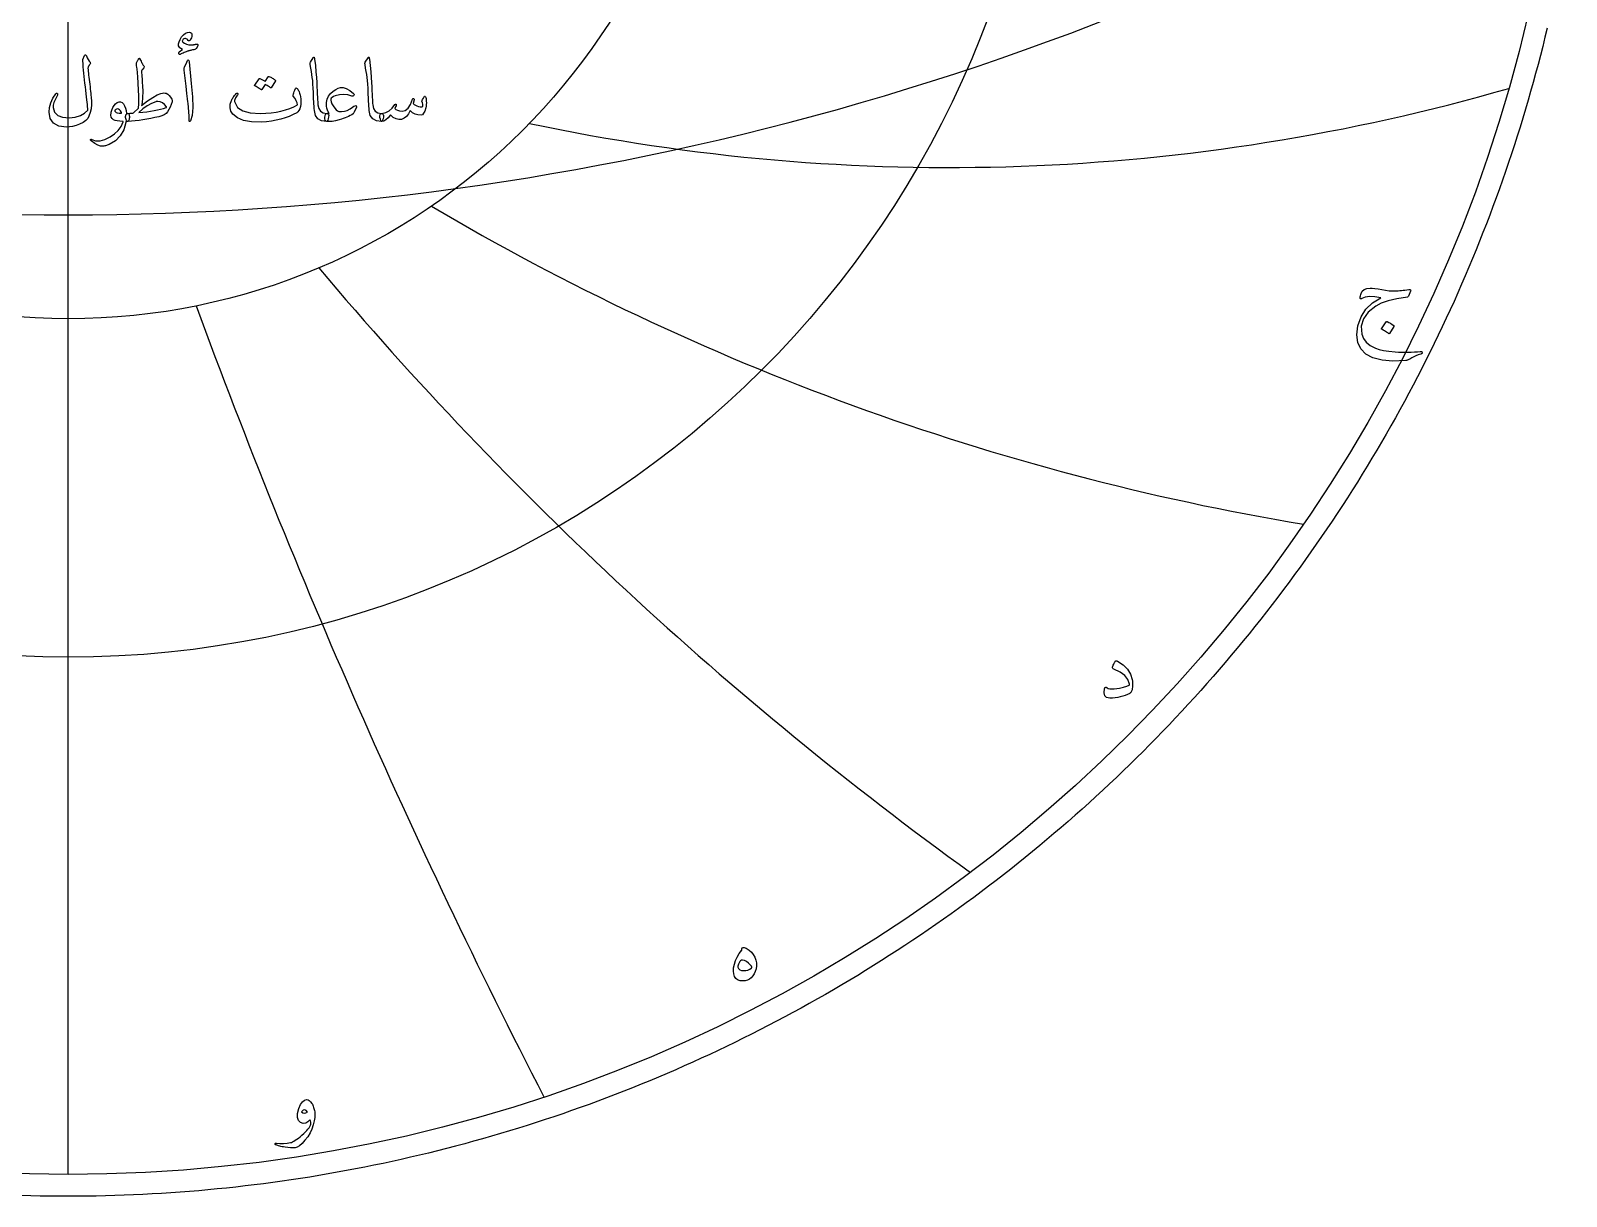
# Model space of a CAD drawing. Header units: millimetres. Extents: x -75 to 75, y -75 to 77.
# Drawn here: x -1.9 to 74.2, y -75.3 to -17.5 of the extents above; entities that cross this region are included whole.
import ezdxf

# ---------------------------------------------------------------- set-up
doc = ezdxf.new("R2010")
doc.units = ezdxf.units.MM
for name, color, linetype in [('CUT_OUTER', 1, 'Continuous'), ('ENGRAVE', 7, 'Continuous'), ('ENGRAVE_FINE', 8, 'Continuous'), ('TEXT', 5, 'Continuous')]:
    doc.layers.add(name, color=color, linetype=linetype)

msp = doc.modelspace()

# ---------------------------------------------------------------- linework, layer by layer
at = {"layer": 'CUT_OUTER'}
msp.add_lwpolyline([(73.2989, -17.4073), (73.1907, -17.8568), (73.0797, -18.3055), (72.966, -18.7536), (72.8496, -19.2009), (72.7304, -19.6476), (72.6085, -20.0935), (72.4838, -20.5386), (72.3564, -20.983), (72.2263, -21.4266), (72.0935, -21.8693), (71.9579, -22.3113), (71.8197, -22.7524), (71.6787, -23.1926), (71.5351, -23.632), (71.3887, -24.0705), (71.2397, -24.5081), (71.088, -24.9447), (70.9336, -25.3804), (70.7765, -25.8152), (70.6168, -26.249), (70.4544, -26.6818), (70.2893, -27.1136), (70.1217, -27.5444), (69.9513, -27.9741), (69.7784, -28.4028), (69.6028, -28.8304), (69.4246, -29.2569), (69.2437, -29.6824), (69.0603, -30.1067), (68.8743, -30.5299), (68.6857, -30.9519), (68.4944, -31.3728), (68.3007, -31.7924), (68.1043, -32.2109), (67.9054, -32.6282), (67.7039, -33.0443), (67.4999, -33.4591), (67.2933, -33.8726), (67.0842, -34.2849), (66.8725, -34.6958), (66.6584, -35.1055), (66.4417, -35.5139), (66.2226, -35.9209), (66.0009, -36.3265), (65.7768, -36.7308), (65.5502, -37.1337), (65.3211, -37.5352), (65.0896, -37.9353), (64.8556, -38.334), (64.6191, -38.7312), (64.3803, -39.127), (64.139, -39.5213), (63.8953, -39.9141), (63.6492, -40.3054), (63.4006, -40.6952), (63.1498, -41.0834), (62.8965, -41.4701), (62.6408, -41.8553), (62.3828, -42.2388), (62.1225, -42.6208), (61.8598, -43.0012), (61.5948, -43.3799), (61.3275, -43.7571), (61.0578, -44.1325), (60.7859, -44.5064), (60.5116, -44.8785), (60.2351, -45.2489), (59.9564, -45.6177), (59.6753, -45.9847), (59.392, -46.35), (59.1065, -46.7136), (58.8188, -47.0754), (58.5288, -47.4354), (58.2367, -47.7936), (57.9423, -48.15), (57.6458, -48.5047), (57.3471, -48.8575), (57.0462, -49.2084), (56.7432, -49.5575), (56.4381, -49.9047), (56.1308, -50.2501), (55.8214, -50.5936), (55.5099, -50.9351), (55.1963, -51.2748), (54.8807, -51.6125), (54.563, -51.9483), (54.2432, -52.2821), (53.9214, -52.6139), (53.5975, -52.9438), (53.2717, -53.2717), (52.9438, -53.5975), (52.6139, -53.9214), (52.2821, -54.2432), (51.9483, -54.563), (51.6125, -54.8807), (51.2748, -55.1963), (50.9351, -55.5099), (50.5936, -55.8214), (50.2501, -56.1308), (49.9047, -56.4381), (49.5575, -56.7432), (49.2084, -57.0462), (48.8575, -57.3471), (48.5047, -57.6458), (48.15, -57.9423), (47.7936, -58.2367), (47.4354, -58.5288), (47.0754, -58.8188), (46.7136, -59.1065), (46.35, -59.392), (45.9847, -59.6753), (45.6177, -59.9564), (45.2489, -60.2351), (44.8785, -60.5116), (44.5064, -60.7859), (44.1325, -61.0578), (43.7571, -61.3275), (43.3799, -61.5948), (43.0012, -61.8598), (42.6208, -62.1225), (42.2388, -62.3828), (41.8553, -62.6408), (41.4701, -62.8965), (41.0834, -63.1498), (40.6952, -63.4006), (40.3054, -63.6492), (39.9141, -63.8953), (39.5213, -64.139), (39.127, -64.3803), (38.7312, -64.6191), (38.334, -64.8556), (37.9353, -65.0896), (37.5352, -65.3211), (37.1337, -65.5502), (36.7308, -65.7768), (36.3265, -66.0009), (35.9209, -66.2226), (35.5139, -66.4417), (35.1055, -66.6584), (34.6958, -66.8725), (34.2849, -67.0842), (33.8726, -67.2933), (33.4591, -67.4999), (33.0443, -67.7039), (32.6282, -67.9054), (32.2109, -68.1043), (31.7924, -68.3007), (31.3728, -68.4944), (30.9519, -68.6857), (30.5299, -68.8743), (30.1067, -69.0603), (29.6824, -69.2437), (29.2569, -69.4246), (28.8304, -69.6028), (28.4028, -69.7784), (27.9741, -69.9513), (27.5444, -70.1217), (27.1136, -70.2893), (26.6818, -70.4544), (26.249, -70.6168), (25.8152, -70.7765), (25.3804, -70.9336), (24.9447, -71.088), (24.5081, -71.2397), (24.0705, -71.3887), (23.632, -71.5351), (23.1926, -71.6787), (22.7524, -71.8197), (22.3113, -71.9579), (21.8693, -72.0935), (21.4266, -72.2263), (20.983, -72.3564), (20.5386, -72.4838), (20.0935, -72.6085), (19.6476, -72.7304), (19.2009, -72.8496), (18.7536, -72.966), (18.3055, -73.0797), (17.8568, -73.1907), (17.4073, -73.2989), (16.9573, -73.4043), (16.5065, -73.507), (16.0552, -73.6069), (15.6033, -73.704), (15.1507, -73.7983), (14.6976, -73.8899), (14.244, -73.9787), (13.7898, -74.0647), (13.3351, -74.1479), (12.8798, -74.2284), (12.4241, -74.306), (11.968, -74.3808), (11.5114, -74.4529), (11.0543, -74.5221), (10.5968, -74.5885), (10.139, -74.6521), (9.6807, -74.7129), (9.2221, -74.7709), (8.7632, -74.8261), (8.3039, -74.8785), (7.8443, -74.928), (7.3844, -74.9747), (6.9242, -75.0186), (6.4638, -75.0597), (6.0031, -75.0979), (5.5422, -75.1334), (5.0811, -75.166), (4.6198, -75.1957), (4.1583, -75.2227), (3.6966, -75.2468), (3.2349, -75.268), (2.773, -75.2865), (2.311, -75.302), (1.8489, -75.3148), (1.3867, -75.3247), (0.9245, -75.3318), (0.4623, -75.3361), (0, -75.3375), (-0.4623, -75.3361), (-0.9245, -75.3318), (-1.3867, -75.3247), (-1.8489, -75.3148), (-2.311, -75.302)], dxfattribs=at)
at = {"layer": 'ENGRAVE'}
for points in [[(0, -74.25), (0, 74.25)], [(0, -74.25), (0, -31.8152)]]:
    msp.add_lwpolyline(points, dxfattribs=at)
for radius in [74.25, 48.6033, 31.8152]:
    msp.add_circle((0, 0), radius, dxfattribs=at)
for centre, radius, start, end in [((43.6654, 75.6306), 99.9447, 257.986332, 286.108315), ((81.9743, 81.9743), 125.7054, 239.407592, 260.49908), ((150.124, 86.6741), 180.033, 220.101347, 234.162339), ((334.253, 89.5628), 349.4408, 200.21393, 207.244425)]:
    msp.add_arc(centre, radius, start, end, dxfattribs=at)
at = {"layer": 'ENGRAVE_FINE'}
msp.add_arc((0, 114.6681), 141.3327, 238.413062, 301.586938, dxfattribs=at)
at = {"layer": 'TEXT'}
for points in [[(6.2727, -18.465), (6.2155, -18.4757), (6.1624, -18.4858), (6.1134, -18.4954), (6.0685, -18.5045), (6.0281, -18.5133), (5.9922, -18.5221), (5.9611, -18.5309), (5.9346, -18.5396), (5.9077, -18.5497), (5.8753, -18.5621), (5.8375, -18.5771), (5.7941, -18.5945), (5.7452, -18.6147), (5.6909, -18.6379), (5.6311, -18.6641), (5.5658, -18.6933), (5.5391, -18.7021), (5.5164, -18.7021), (5.4974, -18.6933), (5.4823, -18.6758), (5.4733, -18.6327), (5.4988, -18.5824), (5.5589, -18.5251), (5.6536, -18.4606), (5.5811, -18.4194), (5.5262, -18.375), (5.4889, -18.3272), (5.4692, -18.2762), (5.4653, -18.1798), (5.4889, -18.0753), (5.54, -17.9625), (5.6184, -17.8414), (5.712, -17.733), (5.8084, -17.6581), (5.9074, -17.6167), (6.0093, -17.6087), (6.0661, -17.623), (6.1048, -17.6526), (6.1254, -17.6976), (6.1278, -17.758), (6.1179, -17.8233), (6.1015, -17.8832), (6.0784, -17.9375), (6.0488, -17.9864), (6.0191, -18.0207), (5.9917, -18.0358), (5.9664, -18.0316), (5.9434, -18.0083), (5.917, -17.9735), (5.8863, -17.9479), (5.8512, -17.9317), (5.8117, -17.9249), (5.7702, -17.9249), (5.7337, -17.9337), (5.7022, -17.9512), (5.6755, -17.9776), (5.656, -18.0094), (5.6503, -18.039), (5.6582, -18.0665), (5.6799, -18.0917), (5.7612, -18.1518), (5.86, -18.196), (5.9763, -18.2243), (6.1103, -18.2366), (6.1219, -18.2362), (6.135, -18.235), (6.1494, -18.2329), (6.1651, -18.2301), (6.1823, -18.2266), (6.2008, -18.2229), (6.2207, -18.2189), (6.242, -18.2147), (6.265, -18.2104), (6.2859, -18.2065), (6.3046, -18.2028), (6.321, -18.1993), (6.3356, -18.1964), (6.3485, -18.1944), (6.3597, -18.1931), (6.3693, -18.1927), (6.3874, -18.1947), (6.4023, -18.2004), (6.4138, -18.21), (6.422, -18.2235), (6.4272, -18.2364), (6.4297, -18.2487), (6.4294, -18.2605), (6.4264, -18.2718), (6.3839, -18.3514), (6.3441, -18.4101), (6.307, -18.448), (6.2727, -18.465)], [(0.8102, -18.7636), (0.8178, -18.7501), (0.8277, -18.7405), (0.8398, -18.7348), (0.8541, -18.7328), (0.8683, -18.7353), (0.8804, -18.7427), (0.8903, -18.7551), (0.898, -18.7724), (0.9389, -18.8731), (0.9825, -18.9601), (1.0289, -19.0334), (1.078, -19.0929), (1.0926, -19.1143), (1.0967, -19.139), (1.0904, -19.167), (1.0736, -19.1983), (1.0629, -19.2134), (1.0528, -19.2279), (1.0432, -19.2419), (1.0341, -19.2554), (1.0256, -19.268), (1.0176, -19.2795), (1.0102, -19.29), (1.0034, -19.2993), (0.9918, -19.3163), (0.9836, -19.3366), (0.9787, -19.3602), (0.977, -19.3871), (0.9822, -19.463), (0.9891, -19.5458), (0.9976, -19.6354), (1.0078, -19.7318), (1.0193, -19.8352), (1.0319, -19.9453), (1.0456, -20.0624), (1.0605, -20.1863), (1.0771, -20.3099), (1.0917, -20.4262), (1.1045, -20.535), (1.1153, -20.6364), (1.1245, -20.7307), (1.1324, -20.8181), (1.1388, -20.8986), (1.1439, -20.9723), (1.1497, -21.1905), (1.1318, -21.3972), (1.0904, -21.5923), (1.0253, -21.7759), (0.9619, -21.8838), (0.864, -21.9834), (0.7314, -22.0748), (0.5643, -22.1579), (0.3831, -22.2268), (0.213, -22.2754), (0.0538, -22.3037), (-0.0944, -22.3116), (-0.4655, -22.2606), (-0.7311, -22.1206), (-0.8914, -21.8917), (-0.9463, -21.5739), (-0.9271, -21.3371), (-0.8651, -21.1052), (-0.7602, -20.8782), (-0.6126, -20.6562), (-0.6013, -20.6433), (-0.5895, -20.6353), (-0.5772, -20.6323), (-0.5643, -20.6342), (-0.5505, -20.6394), (-0.5401, -20.6463), (-0.533, -20.6548), (-0.5291, -20.6649), (-0.5264, -20.68), (-0.5269, -20.6946), (-0.5308, -20.7086), (-0.5379, -20.722), (-0.6386, -20.9183), (-0.7081, -21.0854), (-0.7462, -21.2234), (-0.7531, -21.3324), (-0.6798, -21.567), (-0.5214, -21.7309), (-0.278, -21.8239), (0.0505, -21.8462), (0.3466, -21.814), (0.5983, -21.7397), (0.8055, -21.623), (0.9682, -21.4641), (0.9648, -21.3874), (0.9589, -21.2978), (0.9505, -21.1953), (0.9397, -21.0799), (0.9261, -20.9513), (0.9095, -20.8093), (0.8899, -20.6538), (0.8672, -20.4849), (0.8458, -20.3106), (0.8255, -20.1391), (0.8063, -19.9703), (0.7882, -19.8043), (0.7715, -19.641), (0.7564, -19.4804), (0.7429, -19.3226), (0.7311, -19.1676), (0.7136, -19.0183), (0.7144, -19.0013), (0.7169, -18.9853), (0.721, -18.9705), (0.7267, -18.9568)], [(3.4888, -18.9217), (3.4992, -18.9104), (3.5085, -18.903), (3.5167, -18.8994), (3.5239, -18.8997), (3.5324, -18.9035), (3.5403, -18.9107), (3.5478, -18.9211), (3.5546, -18.9348), (3.5825, -18.9941), (3.609, -19.049), (3.6341, -19.0995), (3.6578, -19.1456), (3.6805, -19.1868), (3.7023, -19.2225), (3.7233, -19.2526), (3.7434, -19.2773), (3.7583, -19.2977), (3.7632, -19.3191), (3.7583, -19.3416), (3.7434, -19.3652), (3.6556, -19.4749), (3.6444, -19.4939), (3.637, -19.5156), (3.6334, -19.54), (3.6337, -19.5672), (3.6479, -19.7744), (3.66, -19.9569), (3.6699, -20.1147), (3.6776, -20.2478), (3.6833, -20.3565), (3.6875, -20.441), (3.6899, -20.5014), (3.6907, -20.5376), (3.6898, -20.6446), (3.6869, -20.7462), (3.6821, -20.8422), (3.6754, -20.9328), (3.667, -21.0179), (3.6573, -21.0975), (3.6461, -21.1716), (3.6337, -21.2402), (3.932, -21.0118), (4.1902, -20.8362), (4.4084, -20.7132), (4.5865, -20.643), (4.6658, -20.6243), (4.7369, -20.6166), (4.7998, -20.6199), (4.8544, -20.6342), (4.9315, -20.6743), (5.0048, -20.7374), (5.0742, -20.8236), (5.1398, -20.9328), (5.15, -20.9589), (5.1541, -20.9888), (5.1522, -21.0225), (5.1442, -21.0601), (5.1006, -21.1952), (5.0487, -21.3236), (4.9886, -21.4455), (4.9203, -21.5607), (4.8538, -21.6348), (4.76, -21.6991), (4.6387, -21.7534), (4.4899, -21.7979), (4.2908, -21.8419), (4.0931, -21.8818), (3.8967, -21.9176), (3.7017, -21.9493), (3.5084, -21.9767), (3.3169, -21.9993), (3.1274, -22.0173), (2.9399, -22.0306), (2.9187, -22.0245), (2.8992, -22.0064), (2.8814, -21.9762), (2.8652, -21.934), (2.8509, -21.8821), (2.8433, -21.8319), (2.8422, -21.7833), (2.8476, -21.7364), (2.86, -21.6955), (2.8795, -21.665), (2.9061, -21.645), (2.9399, -21.6354), (2.9847, -21.6329), (3.0271, -21.6299), (3.0671, -21.6263), (3.1045, -21.6222), (3.1395, -21.6181), (3.172, -21.6145), (3.2021, -21.6115), (3.2297, -21.609), (3.4756, -21.3719), (3.4778, -21.3616), (3.48, -21.3483), (3.4822, -21.332), (3.4844, -21.3126), (3.4866, -21.2903), (3.4888, -21.2649), (3.4909, -21.2365), (3.4931, -21.205), (3.4951, -21.1709), (3.4964, -21.1342), (3.4973, -21.0951), (3.4975, -21.0536), (3.4975, -21.0098), (3.4975, -20.9641), (3.4975, -20.9165), (3.4975, -20.8669), (3.497, -20.8109), (3.4953, -20.744), (3.4926, -20.666), (3.4888, -20.5771), (3.4838, -20.4778), (3.4778, -20.3685), (3.4706, -20.2494), (3.4624, -20.1204), (3.4435, -19.8342), (3.4262, -19.6078), (3.4105, -19.4412), (3.3965, -19.3344), (3.3853, -19.2658), (3.3779, -19.2137), (3.3743, -19.178), (3.3746, -19.1588), (3.3879, -19.1226), (3.4015, -19.0885), (3.4153, -19.0567), (3.4295, -19.027), (3.4439, -18.9991), (3.4586, -18.9722), (3.4735, -18.9464), (3.4888, -18.9217)], [(5.8731, -19.0885), (5.9151, -19.0073), (5.9489, -18.9787), (5.9744, -19.0029), (5.9917, -19.0797), (6.0927, -20.1556), (6.1528, -20.8159), (6.1662, -21.3434), (6.133, -21.738), (6.0532, -21.9998), (6.0386, -22.0213), (6.0257, -22.0328), (6.0145, -22.0344), (6.0049, -22.0262), (5.9972, -22.0133), (5.9917, -21.9966), (5.9884, -21.976), (5.9873, -21.9515), (5.9873, -21.7614), (5.9785, -21.5596), (5.961, -21.3464), (5.9346, -21.1216), (5.9288, -21.0629), (5.9116, -20.9043), (5.8827, -20.6457), (5.8424, -20.2873), (5.7458, -19.4925), (5.7436, -19.4502), (5.7458, -19.4113), (5.7524, -19.3756), (5.7634, -19.3432)], [(12.1437, -18.869), (12.1522, -18.8558), (12.1601, -18.847), (12.1675, -18.8426), (12.1744, -18.8426), (12.1848, -18.8484), (12.1942, -18.8657), (12.2024, -18.8945), (12.2095, -18.9348), (12.2458, -19.2628), (12.2754, -19.5661), (12.2985, -19.8446), (12.3149, -20.0985), (12.3255, -20.3156), (12.3352, -20.5102), (12.3441, -20.6822), (12.3522, -20.8318), (12.3592, -20.9589), (12.3649, -21.0634), (12.3691, -21.1455), (12.372, -21.205), (12.411, -21.3834), (12.4972, -21.5146), (12.6305, -21.5986), (12.8111, -21.6354), (12.8613, -21.6486), (12.8935, -21.6793), (12.9074, -21.7276), (12.9033, -21.7935), (12.8827, -21.8972), (12.8605, -21.9713), (12.8366, -22.0158), (12.8111, -22.0306), (12.557, -21.9971), (12.3698, -21.8967), (12.2496, -21.7292), (12.1964, -21.4949), (12.188, -21.3828), (12.1804, -21.2704), (12.1737, -21.1577), (12.1678, -21.0448), (12.1625, -20.9316), (12.1574, -20.8181), (12.1526, -20.7043), (12.1481, -20.5903), (12.1398, -20.3728), (12.1283, -20.177), (12.1135, -20.0028), (12.0954, -19.8504), (12.074, -19.704), (12.0493, -19.5479), (12.0213, -19.3823), (11.99, -19.2071), (11.9859, -19.1755), (11.9867, -19.1467), (11.9924, -19.1206), (12.0032, -19.0973)], [(14.8618, -18.869), (14.8703, -18.8558), (14.8782, -18.847), (14.8857, -18.8426), (14.8925, -18.8426), (14.9029, -18.8484), (14.9123, -18.8657), (14.9205, -18.8945), (14.9276, -18.9348), (14.9639, -19.2628), (14.9935, -19.5661), (15.0166, -19.8446), (15.033, -20.0985), (15.0436, -20.3156), (15.0533, -20.5102), (15.0623, -20.6822), (15.0704, -20.8318), (15.0774, -20.9589), (15.083, -21.0634), (15.0872, -21.1455), (15.0901, -21.205), (15.1291, -21.3834), (15.2153, -21.5146), (15.3486, -21.5986), (15.5292, -21.6354), (15.5795, -21.6486), (15.6116, -21.6793), (15.6256, -21.7276), (15.6214, -21.7935), (15.6009, -21.8972), (15.5786, -21.9713), (15.5548, -22.0158), (15.5292, -22.0306), (15.2751, -21.9971), (15.0879, -21.8967), (14.9677, -21.7292), (14.9145, -21.4949), (14.9061, -21.3828), (14.8986, -21.2704), (14.8918, -21.1577), (14.8859, -21.0448), (14.8806, -20.9316), (14.8755, -20.8181), (14.8707, -20.7043), (14.8662, -20.5903), (14.8579, -20.3728), (14.8464, -20.177), (14.8316, -20.0028), (14.8135, -19.8504), (14.7921, -19.704), (14.7674, -19.5479), (14.7394, -19.3823), (14.7081, -19.2071), (14.704, -19.1755), (14.7048, -19.1467), (14.7106, -19.1206), (14.7213, -19.0973)], [(11.3445, -20.3971), (11.374, -20.4341), (11.401, -20.475), (11.4256, -20.5198), (11.4477, -20.5683), (11.4673, -20.6205), (11.4844, -20.6759), (11.4991, -20.7346), (11.5113, -20.7967), (11.5273, -20.9213), (11.5311, -21.0448), (11.5229, -21.1672), (11.5026, -21.2885), (11.4718, -21.3966), (11.4323, -21.4839), (11.384, -21.5503), (11.3269, -21.5959), (11.1458, -21.6916), (10.9537, -21.777), (10.7506, -21.8519), (10.5365, -21.9164), (10.3115, -21.9699), (10.0754, -22.0119), (9.8284, -22.0424), (9.5705, -22.0613), (9.0869, -22.0564), (8.69, -21.9889), (8.3799, -21.8588), (8.1565, -21.6661), (8.0649, -21.5154), (8.0226, -21.3533), (8.0297, -21.1795), (8.0863, -20.9943), (8.1053, -20.9543), (8.1274, -20.9136), (8.1525, -20.872), (8.1807, -20.8296), (8.2118, -20.7864), (8.246, -20.7423), (8.2832, -20.6975), (8.3234, -20.6518), (8.3368, -20.6389), (8.3508, -20.6309), (8.3654, -20.6279), (8.3805, -20.6298), (8.3906, -20.6337), (8.3991, -20.6408), (8.406, -20.6512), (8.4112, -20.6649), (8.4137, -20.6778), (8.4123, -20.6902), (8.4071, -20.702), (8.398, -20.7132), (8.3604, -20.758), (8.3267, -20.8044), (8.2968, -20.8524), (8.2707, -20.9021), (8.2529, -20.9495), (8.2432, -20.9954), (8.2419, -21.0396), (8.2487, -21.0821), (8.386, -21.3305), (8.6439, -21.5047), (9.0227, -21.6049), (9.5222, -21.631), (9.7967, -21.6204), (10.0584, -21.5975), (10.3072, -21.5622), (10.5431, -21.5146), (10.7664, -21.4547), (10.9773, -21.3823), (11.1758, -21.2977), (11.362, -21.2007), (11.3439, -21.1101), (11.3028, -21.0096), (11.2385, -20.8993), (11.1513, -20.7791), (11.1485, -20.7676), (11.1491, -20.7462), (11.1529, -20.7149), (11.1601, -20.6737), (11.162, -20.6696), (11.1633, -20.666), (11.1642, -20.663), (11.1644, -20.6605), (11.1787, -20.6046), (11.1996, -20.542), (11.227, -20.4728), (11.2611, -20.3971), (11.2761, -20.374), (11.2951, -20.3663), (11.3179, -20.374), (11.3445, -20.3971)], [(9.913, -19.8131), (9.9185, -19.8076), (9.9261, -19.8043), (9.936, -19.8032), (9.9481, -19.8043), (9.9913, -19.8205), (10.0332, -19.8383), (10.0737, -19.8578), (10.1128, -19.8789), (10.1508, -19.902), (10.188, -19.9272), (10.2243, -19.9547), (10.2599, -19.9843), (10.2667, -19.9934), (10.2698, -20.003), (10.2689, -20.0131), (10.2643, -20.0238), (10.0535, -20.3576), (10.0477, -20.362), (10.0392, -20.362), (10.028, -20.3576), (10.014, -20.3488), (10.0044, -20.3407), (9.9887, -20.3296), (9.967, -20.3154), (9.9393, -20.2983), (9.9053, -20.2778), (9.8647, -20.2538), (9.8175, -20.2262), (9.7637, -20.1951), (9.5968, -20.4542), (9.5891, -20.4621), (9.5792, -20.464), (9.5672, -20.4599), (9.5529, -20.4498), (9.5406, -20.441), (9.5211, -20.4278), (9.4944, -20.4103), (9.4607, -20.3883), (9.4192, -20.362), (9.3696, -20.3312), (9.3117, -20.2961), (9.2455, -20.2566), (9.2387, -20.25), (9.2356, -20.2434), (9.2365, -20.2368), (9.2411, -20.2302), (9.4563, -19.9097), (9.4618, -19.9042), (9.4695, -19.9009), (9.4793, -19.8998), (9.4914, -19.9009), (9.5282, -19.9128), (9.5639, -19.9267), (9.5985, -19.9425), (9.6319, -19.9602), (9.6643, -19.9795), (9.6956, -20.0002), (9.7258, -20.0223), (9.7549, -20.0458)], [(14.2909, -21.3148), (14.1724, -21.5783), (14.1573, -21.6044), (14.1427, -21.6255), (14.1287, -21.6417), (14.1153, -21.6529), (14.0469, -21.6997), (13.9737, -21.7435), (13.8955, -21.7843), (13.8123, -21.822), (13.7245, -21.8573), (13.6323, -21.8906), (13.5357, -21.922), (13.4347, -21.9515), (13.2458, -21.9976), (13.079, -22.0262), (12.9341, -22.0372), (12.8111, -22.0306), (12.7642, -22.0092), (12.7332, -21.9669), (12.7181, -21.9038), (12.7189, -21.8198), (12.7302, -21.7441), (12.7463, -21.6881), (12.7675, -21.6518), (12.7936, -21.6354), (12.7979, -21.6354), (12.8023, -21.6354), (12.8067, -21.6354), (12.8111, -21.6354), (12.8438, -21.6387), (12.8759, -21.6398), (12.9074, -21.6387), (12.9385, -21.6354), (12.8852, -21.5566), (12.8441, -21.4696), (12.815, -21.3744), (12.7979, -21.2709), (12.7955, -21.0857), (12.8276, -20.9207), (12.8943, -20.7761), (12.9955, -20.6518), (13.1259, -20.5357), (13.2535, -20.4465), (13.3784, -20.3842), (13.5005, -20.3488), (13.6323, -20.3491), (13.7816, -20.3982), (13.9484, -20.4962), (14.1328, -20.643), (14.1537, -20.6658), (14.1636, -20.6902), (14.1625, -20.7163), (14.1504, -20.744), (14.1331, -20.7654), (14.112, -20.7769), (14.087, -20.7786), (14.0582, -20.7703), (13.8515, -20.7105), (13.6443, -20.6891), (13.4366, -20.7061), (13.2283, -20.7615), (13.1457, -20.7964), (13.0823, -20.8351), (13.0381, -20.8776), (13.0131, -20.924), (13.0071, -20.9827), (13.0241, -21.0579), (13.0642, -21.1496), (13.1273, -21.2577), (13.2041, -21.367), (13.2766, -21.4488), (13.3446, -21.5031), (13.4083, -21.53), (13.5469, -21.5437), (13.6861, -21.5278), (13.8257, -21.4822), (13.966, -21.407), (14.0933, -21.3192), (14.1592, -21.2775), (14.2119, -21.2534), (14.2514, -21.2468), (14.2778, -21.2577), (14.2885, -21.2712), (14.2942, -21.2852), (14.295, -21.2997), (14.2909, -21.3148)], [(2.852, -22.0789), (2.7491, -22.4403), (2.5765, -22.743), (2.3342, -22.987), (2.0221, -23.1723), (1.9785, -23.1911), (1.9354, -23.208), (1.8929, -23.2229), (1.8509, -23.2359), (1.8097, -23.2468), (1.7696, -23.2552), (1.7307, -23.2611), (1.6928, -23.2645), (1.5984, -23.251), (1.4732, -23.2019), (1.3173, -23.1171), (1.1307, -22.9966), (1.1107, -22.9793), (1.0989, -22.9626), (1.0953, -22.9464), (1.1, -22.9308), (1.1104, -22.9187), (1.1241, -22.9132), (1.1411, -22.9143), (1.1615, -22.922), (1.3555, -22.9848), (1.5731, -22.9846), (1.8144, -22.9212), (2.0792, -22.7946), (2.2955, -22.6478), (2.4744, -22.4752), (2.616, -22.2768), (2.7203, -22.0525), (2.7195, -22.0446), (2.717, -22.0383), (2.7129, -22.0336), (2.7071, -22.0306), (2.5559, -22.0218), (2.4272, -22.0042), (2.321, -21.9779), (2.2373, -21.9428), (2.1725, -21.8884), (2.1319, -21.8132), (2.1154, -21.7172), (2.1231, -21.6003), (2.1256, -21.5847), (2.1286, -21.569), (2.1322, -21.5529), (2.1363, -21.5366), (2.1409, -21.5197), (2.1462, -21.502), (2.1519, -21.4835), (2.1582, -21.4641), (2.2098, -21.3387), (2.2724, -21.2347), (2.346, -21.1521), (2.4305, -21.0909), (2.5169, -21.0574), (2.5963, -21.0579), (2.6684, -21.0925), (2.7335, -21.1611), (2.7903, -21.2566), (2.8334, -21.3675), (2.8627, -21.4938), (2.8784, -21.6354), (2.887, -21.6352), (2.8954, -21.6348), (2.9035, -21.6341), (2.9113, -21.6332), (2.9191, -21.6322), (2.9272, -21.6315), (2.9356, -21.6311), (2.9443, -21.631), (2.9739, -21.6373), (2.9969, -21.6562), (3.0134, -21.6878), (3.0233, -21.732), (3.0274, -21.7806), (3.0266, -21.8297), (3.0208, -21.8794), (3.0101, -21.9296), (2.9961, -21.9738), (2.9805, -22.0053), (2.9632, -22.0243), (2.9443, -22.0306), (2.8608, -22.0306), (2.8603, -22.0385), (2.8586, -22.0492), (2.8559, -22.0627), (2.852, -22.0789)], [(4.4328, -21.0382), (4.4106, -21.039), (4.3878, -21.0415), (4.3645, -21.0456), (4.3406, -21.0514), (4.1249, -21.1362), (3.9125, -21.2544), (3.7034, -21.4062), (3.4975, -21.5915), (3.7031, -21.5723), (3.8982, -21.5498), (4.0829, -21.524), (4.2572, -21.4949), (4.421, -21.4622), (4.5745, -21.4257), (4.7174, -21.3854), (4.85, -21.3412), (4.8624, -21.336), (4.8687, -21.3291), (4.8689, -21.3206), (4.8632, -21.3104), (4.7688, -21.1946), (4.6656, -21.1106), (4.5536, -21.0585), (4.4328, -21.0382)], [(17.6589, -20.7791), (17.6685, -20.7725), (17.6798, -20.7747), (17.6927, -20.7857), (17.7072, -20.8055), (17.7229, -20.8389), (17.7347, -20.8867), (17.7426, -20.9487), (17.7467, -21.025), (17.7481, -21.1117), (17.7435, -21.1963), (17.7328, -21.2786), (17.716, -21.3587), (17.6672, -21.5146), (17.6128, -21.6266), (17.553, -21.6947), (17.4877, -21.7188), (17.3332, -21.7098), (17.1902, -21.6694), (17.0587, -21.5978), (16.9388, -21.4949), (16.8564, -21.6571), (16.7587, -21.7836), (16.6457, -21.8744), (16.5172, -21.9296), (16.3825, -21.9417), (16.2461, -21.9076), (16.108, -21.8275), (15.9683, -21.7012), (15.8553, -21.8453), (15.7444, -21.9482), (15.6357, -22.01), (15.5292, -22.0306), (15.5078, -22.0185), (15.4875, -21.9823), (15.4683, -21.9219), (15.4502, -21.8374), (15.4436, -21.7539), (15.4546, -21.6925), (15.4831, -21.6529), (15.5292, -21.6354), (15.7318, -21.5895), (15.9091, -21.5004), (16.0611, -21.3678), (16.1879, -21.1919), (16.1948, -21.1823), (16.2022, -21.1754), (16.2101, -21.1713), (16.2186, -21.1699), (16.2291, -21.171), (16.2384, -21.1743), (16.2466, -21.1798), (16.2538, -21.1875), (16.2579, -21.2111), (16.2483, -21.2512), (16.2249, -21.3077), (16.1879, -21.3807), (16.2365, -21.437), (16.3119, -21.4784), (16.4143, -21.505), (16.5436, -21.5168), (16.7047, -21.4831), (16.8455, -21.373), (16.966, -21.1867), (17.0661, -20.924), (17.0711, -20.9106), (17.0771, -20.901), (17.0842, -20.8952), (17.0925, -20.8933), (17.1048, -20.8944), (17.1155, -20.8977), (17.1246, -20.9032), (17.132, -20.9108), (17.1375, -20.9218), (17.1408, -20.9328), (17.1419, -20.9438), (17.1408, -20.9548), (17.0969, -21.1392), (17.1482, -21.1847), (17.2099, -21.2248), (17.2821, -21.2594), (17.3647, -21.2885), (17.4451, -21.3074), (17.5063, -21.3115), (17.5483, -21.3008), (17.5711, -21.2753), (17.5785, -21.2363), (17.5744, -21.1809), (17.5588, -21.109), (17.5316, -21.0206), (17.5362, -20.9956), (17.559, -20.9471), (17.5999, -20.8749), (17.6589, -20.7791)], [(2.6413, -21.5871), (2.5952, -21.5067), (2.5447, -21.4499), (2.4898, -21.4166), (2.4305, -21.407), (2.3951, -21.4164), (2.3635, -21.4312), (2.3358, -21.4515), (2.3119, -21.4773), (2.3042, -21.491), (2.3031, -21.5058), (2.3086, -21.5218), (2.3207, -21.5388), (2.366, -21.5786), (2.4316, -21.6057), (2.5175, -21.6203), (2.6237, -21.6222), (2.6347, -21.62), (2.6413, -21.6134), (2.6435, -21.6024), (2.6413, -21.5871)], [(66.5353, -30.4504), (66.4229, -30.7033), (66.4126, -30.72), (66.4006, -30.7326), (66.3869, -30.7411), (66.3714, -30.7455), (65.8517, -30.8274), (65.417, -30.9281), (65.0672, -31.0476), (64.8023, -31.1857), (64.4308, -31.4887), (64.1922, -31.8216), (64.0865, -32.1843), (64.1137, -32.5769), (64.1963, -32.7894), (64.3362, -32.9773), (64.5335, -33.1407), (64.7882, -33.2794), (64.9671, -33.3415), (65.1899, -33.3918), (65.4565, -33.4305), (65.7671, -33.4574), (65.9322, -33.4653), (66.095, -33.4703), (66.2554, -33.4724), (66.4135, -33.4715), (66.5687, -33.468), (66.7203, -33.4621), (66.8684, -33.4539), (67.0131, -33.4434), (67.047, -33.441), (67.0739, -33.4434), (67.0938, -33.4504), (67.1067, -33.4621), (67.1138, -33.4764), (67.1161, -33.4914), (67.1138, -33.5069), (67.1067, -33.523), (67.1016, -33.5316), (67.0956, -33.5388), (67.0887, -33.5445), (67.081, -33.5488), (67.0726, -33.5524), (67.064, -33.5564), (67.0551, -33.5606), (67.0458, -33.5651), (66.9109, -33.6082), (66.7917, -33.653), (66.6884, -33.6995), (66.6009, -33.7478), (66.5448, -33.7827), (66.4937, -33.8122), (66.4476, -33.8365), (66.4065, -33.8555), (66.3709, -33.8702), (66.3415, -33.8813), (66.3182, -33.8889), (66.3011, -33.893), (65.6606, -33.9167), (65.1161, -33.8708), (64.6676, -33.7551), (64.3151, -33.5698), (64.0605, -33.3157), (63.91, -32.9984), (63.8637, -32.6178), (63.9217, -32.174), (64.0751, -31.727), (64.3151, -31.3462), (64.6418, -31.0315), (65.0552, -30.7829), (64.7625, -30.727), (64.5072, -30.7138), (64.2894, -30.7434), (64.1091, -30.8157), (64.0932, -30.8216), (64.0786, -30.8251), (64.0651, -30.8263), (64.0528, -30.8251), (64.0426, -30.8213), (64.0353, -30.8145), (64.0309, -30.8049), (64.0294, -30.7923), (64.0359, -30.734), (64.0458, -30.6764), (64.0593, -30.6193), (64.0763, -30.5628), (64.136, -30.453), (64.2308, -30.3719), (64.3608, -30.3195), (64.5259, -30.2958), (64.6304, -30.2967), (64.7613, -30.3087), (64.9185, -30.3318), (65.102, -30.3661), (65.2914, -30.4003), (65.4662, -30.4234), (65.6263, -30.4354), (65.7718, -30.4363), (65.8418, -30.4333), (65.9159, -30.4287), (65.994, -30.4227), (66.0763, -30.4152), (66.1626, -30.406), (66.2531, -30.3948), (66.3476, -30.3814), (66.4463, -30.3661), (66.5028, -30.3643), (66.5365, -30.3778), (66.5473, -30.4065), (66.5353, -30.4504)], [(65.3269, -31.9679), (65.3327, -31.9621), (65.3409, -31.9586), (65.3514, -31.9574), (65.3643, -31.9586), (65.4554, -31.9955), (65.5411, -32.0405), (65.6216, -32.0938), (65.6969, -32.1553), (65.7042, -32.1647), (65.7074, -32.174), (65.7065, -32.1834), (65.7016, -32.1928), (65.4814, -32.5487), (65.4732, -32.5572), (65.4627, -32.5593), (65.4498, -32.5549), (65.4346, -32.5441), (65.4214, -32.5347), (65.4006, -32.5206), (65.3722, -32.5019), (65.3362, -32.4785), (65.292, -32.4504), (65.239, -32.4176), (65.1773, -32.3801), (65.1067, -32.338), (65.0973, -32.3309), (65.0927, -32.3239), (65.0927, -32.3169), (65.0973, -32.3099)], [(51.761, -49.0937), (51.7796, -49.0379), (51.7979, -48.9877), (51.8159, -48.9431), (51.8336, -48.904), (51.8507, -48.8702), (51.867, -48.8414), (51.8823, -48.8175), (51.8968, -48.7986), (51.9194, -48.7805), (51.9448, -48.7729), (51.9732, -48.7758), (52.0046, -48.7893), (52.2818, -48.9751), (52.4952, -49.1909), (52.6448, -49.4365), (52.7306, -49.712), (52.7426, -49.7907), (52.7505, -49.8677), (52.7543, -49.9429), (52.754, -50.0164), (52.7493, -50.0876), (52.7399, -50.1558), (52.7259, -50.2211), (52.7071, -50.2834), (52.6905, -50.3168), (52.6685, -50.3466), (52.6413, -50.373), (52.6088, -50.3958), (52.497, -50.4506), (52.3816, -50.4977), (52.2628, -50.5372), (52.1404, -50.5691), (52.0151, -50.594), (51.8875, -50.6124), (51.7575, -50.6245), (51.6252, -50.63), (51.4683, -50.6037), (51.3722, -50.5153), (51.3371, -50.3648), (51.3629, -50.1523), (51.3717, -50.1291), (51.384, -50.1113), (51.3998, -50.0987), (51.4191, -50.0914), (51.4358, -50.0934), (51.453, -50.0996), (51.4709, -50.1098), (51.4893, -50.1242), (51.5464, -50.1549), (51.624, -50.1722), (51.7221, -50.176), (51.8406, -50.1663), (52.0979, -50.1288), (52.3078, -50.0867), (52.4703, -50.0398), (52.5854, -49.9883), (52.5912, -49.9813), (52.5947, -49.9696), (52.5959, -49.9532), (52.5947, -49.9321), (52.5154, -49.7108), (52.3617, -49.5153), (52.1337, -49.3455), (51.8313, -49.2014), (51.7917, -49.1806), (51.7669, -49.1558), (51.7566, -49.1268), (51.761, -49.0937)], [(33.4096, -63.0197), (33.4497, -63.0013), (33.4951, -62.9975), (33.5458, -63.0083), (33.6017, -63.0338), (33.7407, -63.1269), (33.8581, -63.2329), (33.9538, -63.3517), (34.0279, -63.4834), (34.0791, -63.6207), (34.1064, -63.761), (34.1096, -63.9041), (34.0888, -64.0502), (34.051, -64.1834), (33.9986, -64.302), (33.9316, -64.4059), (33.8499, -64.4952), (33.7577, -64.5669), (33.659, -64.6181), (33.554, -64.6489), (33.4424, -64.6591), (33.2966, -64.6486), (33.1778, -64.6076), (33.0859, -64.5361), (33.0209, -64.4343), (32.9819, -64.3104), (32.9682, -64.1685), (32.9796, -64.0083), (33.0162, -63.8301), (33.0756, -63.645), (33.1555, -63.4694), (33.2559, -63.3031), (33.3768, -63.1462), (33.3809, -63.1389), (33.3839, -63.1263), (33.3856, -63.1084), (33.3862, -63.0853), (33.3877, -63.0601), (33.3921, -63.0408), (33.3994, -63.0274), (33.4096, -63.0197)], [(33.8546, -64.0268), (33.8742, -64.0022), (33.8768, -63.9706), (33.8625, -63.9319), (33.8312, -63.8863), (33.7226, -63.768), (33.6169, -63.6849), (33.5141, -63.6368), (33.4143, -63.624), (33.3669, -63.6325), (33.323, -63.6579), (33.2826, -63.7004), (33.2457, -63.7598), (33.2161, -63.8239), (33.1977, -63.8804), (33.1904, -63.9293), (33.1942, -63.9706), (33.227, -64.0464), (33.2832, -64.1005), (33.3628, -64.133), (33.4658, -64.1439), (33.5797, -64.1366), (33.6825, -64.1146), (33.7741, -64.078), (33.8546, -64.0268)], [(11.4322, -70.991), (11.5177, -70.7925), (11.6102, -70.6514), (11.7097, -70.5677), (11.8163, -70.5413), (11.883, -70.5531), (11.9474, -70.5882), (12.0095, -70.6467), (12.0692, -70.7287), (12.0979, -70.7761), (12.1231, -70.8247), (12.1448, -70.8745), (12.1629, -70.9254), (12.1784, -70.9778), (12.1922, -71.032), (12.2042, -71.0879), (12.2144, -71.1456), (12.2241, -71.2741), (12.2156, -71.4254), (12.189, -71.5996), (12.1442, -71.7966), (12.078, -72.0007), (11.9873, -72.1959), (11.8719, -72.3824), (11.732, -72.5601), (11.5853, -72.715), (11.4545, -72.8282), (11.3394, -72.9), (11.2402, -72.9301), (11.1389, -72.9354), (11.0224, -72.9325), (10.8906, -72.9213), (10.7437, -72.902), (10.6692, -72.8899), (10.6002, -72.8768), (10.5369, -72.8629), (10.4791, -72.8482), (10.4265, -72.8331), (10.3789, -72.8183), (10.3363, -72.8038), (10.2987, -72.7896), (10.2765, -72.7773), (10.2613, -72.7638), (10.2531, -72.7492), (10.2519, -72.7334), (10.2592, -72.7176), (10.2718, -72.7076), (10.2897, -72.7035), (10.3128, -72.7053), (10.4934, -72.7229), (10.6699, -72.724), (10.8423, -72.7088), (11.0107, -72.6772), (11.0626, -72.6611), (11.1202, -72.6362), (11.1832, -72.6025), (11.2519, -72.5601), (11.3261, -72.5089), (11.4059, -72.4489), (11.4912, -72.3801), (11.5821, -72.3025), (11.6711, -72.2223), (11.7507, -72.1456), (11.821, -72.0724), (11.8819, -72.0027), (11.9331, -71.9363), (11.9744, -71.8727), (12.0057, -71.8121), (12.0271, -71.7545), (12.0148, -71.6672), (12.0013, -71.6022), (11.9867, -71.5595), (11.9709, -71.539), (11.8757, -71.6511), (11.7683, -71.7111), (11.6486, -71.719), (11.5165, -71.6748), (11.4076, -71.5794), (11.3573, -71.4336), (11.3655, -71.2375), (11.4322, -70.991)], [(11.8585, -71.1643), (11.7894, -71.0806), (11.7179, -71.0495), (11.6442, -71.0712), (11.5681, -71.1456), (11.6301, -71.1959), (11.6992, -71.2158), (11.7753, -71.2053), (11.8585, -71.1643)]]:
    msp.add_lwpolyline(points, close=True, dxfattribs=at)

doc.saveas('drawing.dxf')
